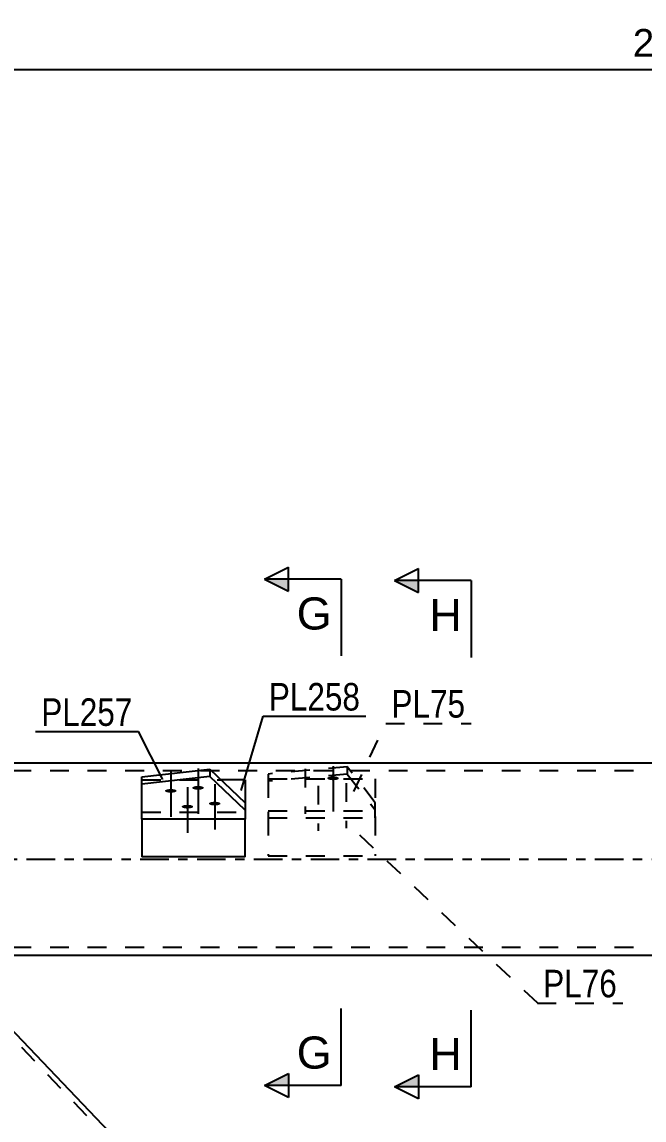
# Model space of a CAD drawing. Header units: millimetres. Extents: x 0 to 1189, y 0 to 841.
# Drawn here: x 137.7 to 202.4, y 469.1 to 583.4 of the extents above; entities that cross this region are included whole.
import ezdxf

# ---------------------------------------------------------------- set-up
doc = ezdxf.new("R2010")
doc.units = ezdxf.units.MM
doc.linetypes.add('DXK_LINE_DOT2', pattern=[3.9198, 1.9599, -1.9599])
doc.linetypes.add('DXK_LINE_DOT3', pattern=[5.9187, 2.979, -0.9799, 0.9799, -0.9799])
doc.styles.add('Arial', font='ARIAL.TTF', dxfattribs={"height": 0.2})
doc.styles.add('Arial Narrow', font='ARIALN.TTF', dxfattribs={"height": 0.2})

# ---------------------------------------------------------------- blocks, each defined once
blk = doc.blocks.new('Part-318890741-4224 - 4193')
at = {"color": 2, "linetype": 'Continuous'}
for p, q in [((334.62, 506.28), (118.55, 506.28)), ((334.62, 486.28), (118.55, 486.28))]:
    blk.add_line(p, q, dxfattribs=at)
at = {"color": 7, "linetype": 'DXK_LINE_DOT2'}
for p, q in [((334.62, 505.48), (108.55, 505.48)), ((334.62, 487.08), (108.55, 487.08))]:
    blk.add_line(p, q, dxfattribs=at)
at = {"color": 7, "linetype": 'DXK_LINE_DOT3'}
blk.add_line((108.55, 496.28), (334.62, 496.28), dxfattribs=at)
blk = doc.blocks.new('Part-318890741-4289 - 4193')
at = {"color": 7, "linetype": 'DXK_LINE_DOT2'}
for p, q in [((171.55, 505.9), (163.32, 505.15)), ((163.32, 505.15), (163.32, 500.58)), ((171.55, 505.15), (163.32, 504.4)), ((174.46, 502.16), (171.55, 505.9)), ((171.55, 505.9), (171.55, 505.15)), ((171.55, 505.15), (174.46, 501.41)), ((174.46, 500.58), (174.46, 502.16)), ((163.32, 501.33), (174.46, 501.33)), ((163.32, 500.58), (174.46, 500.58))]:
    blk.add_line(p, q, dxfattribs=at)
blk = doc.blocks.new('Bolt-318890741-4226 - 4193')
at = {"linetype": 'Continuous'}
blk.add_hatch(color=1, dxfattribs=at).paths.add_polyline_path([(170.06, 504.5), (169.94, 504.51), (169.82, 504.52), (169.71, 504.54), (169.62, 504.57), (169.54, 504.6), (169.49, 504.64), (169.47, 504.68), (169.47, 504.73), (169.49, 504.77), (169.54, 504.81), (169.62, 504.84), (169.71, 504.87), (169.82, 504.89), (169.94, 504.91), (170.06, 504.91), (170.19, 504.91), (170.31, 504.89), (170.42, 504.87), (170.51, 504.84), (170.58, 504.81), (170.63, 504.77), (170.66, 504.73), (170.66, 504.68), (170.63, 504.64), (170.58, 504.6), (170.51, 504.57), (170.42, 504.54), (170.31, 504.52), (170.19, 504.51)])
at = {"color": 1, "linetype": 'DXK_LINE_DOT2'}
for p, q in [((167.16, 505.7), (167.16, 501)), ((171.43, 504.2), (171.43, 499.5)), ((168.53, 503.93), (168.53, 499.23))]:
    blk.add_line(p, q, dxfattribs=at)
at = {"color": 1, "linetype": 'Continuous'}
blk.add_line((170.06, 505.96), (170.06, 501.26), dxfattribs=at)
blk = doc.blocks.new('Part-318890741-4241 - 4193')
at = {"color": 7, "linetype": 'DXK_LINE_DOT2'}
for p, q in [((129.2, 486.28), (117.94, 486.28)), ((117.95, 485.77), (117.94, 486.28)), ((117.95, 486.09), (117.95, 486.28)), ((209.5, 390.34), (117.95, 486.09)), ((117.95, 485.32), (117.95, 485.77)), ((214.85, 395.93), (128.46, 486.28)), ((118.55, 484.69), (117.95, 485.32)), ((209.5, 390.34), (209.53, 390.37))]:
    blk.add_line(p, q, dxfattribs=at)
at = {"color": 2, "linetype": 'Continuous'}
for p, q in [((215.22, 396.32), (129.2, 486.28)), ((209.13, 389.95), (118.55, 484.69)), ((215.22, 396.32), (209.13, 389.95))]:
    blk.add_line(p, q, dxfattribs=at)
blk = doc.blocks.new('Part-318890741-4294 - 4193')
at = {"color": 7, "linetype": 'DXK_LINE_DOT2'}
for p, q in [((150.16, 500.44), (150.16, 504.53)), ((150.16, 504.53), (158.41, 504.53)), ((160.91, 502.15), (160.91, 500.44))]:
    blk.add_line(p, q, dxfattribs=at)
at = {"color": 2, "linetype": 'Continuous'}
for p, q in [((160.91, 504.53), (158.41, 504.53)), ((160.91, 504.53), (160.91, 502.15)), ((150.16, 500.44), (150.16, 496.53)), ((160.91, 496.53), (160.91, 500.44)), ((160.91, 496.53), (150.16, 496.53))]:
    blk.add_line(p, q, dxfattribs=at)
blk = doc.blocks.new('Part-318890741-4299 - 4193')
at = {"color": 7, "linetype": 'DXK_LINE_DOT2'}
for p, q in [((163.32, 504.64), (163.32, 496.64)), ((163.32, 504.64), (174.46, 504.64)), ((174.46, 504.64), (174.46, 496.64)), ((163.32, 496.64), (174.46, 496.64))]:
    blk.add_line(p, q, dxfattribs=at)
blk = doc.blocks.new('Part-318890741-4383 - 4193')
at = {"color": 2, "linetype": 'Continuous'}
for p, q in [((150.16, 504.84), (157.24, 505.64)), ((157.24, 505.64), (160.91, 502.15)), ((157.24, 505.64), (157.24, 504.88)), ((157.24, 504.88), (150.16, 504.08)), ((150.16, 500.44), (150.16, 504.84)), ((160.91, 501.39), (157.24, 504.88)), ((160.91, 502.15), (160.91, 500.44)), ((160.91, 500.44), (150.16, 500.44))]:
    blk.add_line(p, q, dxfattribs=at)
at = {"color": 7, "linetype": 'DXK_LINE_DOT2'}
blk.add_line((150.16, 501.19), (160.91, 501.19), dxfattribs=at)
blk = doc.blocks.new('Bolt-318890741-4384 - 4193')
at = {"linetype": 'Continuous'}
for points in [[(153.17, 503.59), (153.3, 503.59), (153.41, 503.57), (153.52, 503.55), (153.62, 503.53), (153.69, 503.49), (153.74, 503.46), (153.77, 503.42), (153.77, 503.38), (153.74, 503.34), (153.69, 503.3), (153.62, 503.27), (153.52, 503.24), (153.41, 503.22), (153.3, 503.21), (153.17, 503.2), (153.05, 503.21), (152.93, 503.22), (152.82, 503.24), (152.72, 503.27), (152.65, 503.3), (152.6, 503.34), (152.57, 503.38), (152.57, 503.42), (152.6, 503.46), (152.65, 503.49), (152.72, 503.53), (152.82, 503.55), (152.93, 503.57), (153.05, 503.59)], [(156.01, 503.91), (156.13, 503.9), (156.25, 503.89), (156.36, 503.87), (156.45, 503.84), (156.53, 503.81), (156.58, 503.77), (156.61, 503.73), (156.61, 503.69), (156.58, 503.65), (156.53, 503.61), (156.45, 503.58), (156.36, 503.55), (156.25, 503.53), (156.13, 503.52), (156.01, 503.52), (155.88, 503.52), (155.76, 503.53), (155.66, 503.55), (155.56, 503.58), (155.49, 503.61), (155.44, 503.65), (155.41, 503.69), (155.41, 503.73), (155.44, 503.77), (155.49, 503.81), (155.56, 503.84), (155.66, 503.87), (155.76, 503.89), (155.88, 503.9)], [(154.9, 501.95), (155.02, 501.94), (155.14, 501.93), (155.25, 501.91), (155.34, 501.88), (155.42, 501.85), (155.47, 501.81), (155.49, 501.77), (155.49, 501.73), (155.47, 501.69), (155.42, 501.66), (155.34, 501.62), (155.25, 501.6), (155.14, 501.57), (155.02, 501.56), (154.9, 501.56), (154.77, 501.56), (154.65, 501.57), (154.54, 501.6), (154.45, 501.62), (154.38, 501.66), (154.33, 501.69), (154.3, 501.73), (154.3, 501.77), (154.33, 501.81), (154.38, 501.85), (154.45, 501.88), (154.54, 501.91), (154.65, 501.93), (154.77, 501.94)], [(157.74, 502.26), (157.86, 502.26), (157.98, 502.25), (158.09, 502.23), (158.18, 502.2), (158.26, 502.17), (158.31, 502.13), (158.33, 502.09), (158.33, 502.05), (158.31, 502.01), (158.26, 501.97), (158.18, 501.94), (158.09, 501.91), (157.98, 501.89), (157.86, 501.88), (157.74, 501.87), (157.61, 501.88), (157.49, 501.89), (157.38, 501.91), (157.29, 501.94), (157.22, 501.97), (157.17, 502.01), (157.14, 502.05), (157.14, 502.09), (157.17, 502.13), (157.22, 502.17), (157.29, 502.2), (157.38, 502.23), (157.49, 502.25), (157.61, 502.26)]]:
    blk.add_hatch(color=1, dxfattribs=at).paths.add_polyline_path(points)
at = {"color": 1, "linetype": 'Continuous'}
for p, q in [((153.17, 505.41), (153.17, 500.69)), ((156.01, 505.73), (156.01, 501)), ((157.74, 504.09), (157.74, 499.36)), ((154.9, 503.77), (154.9, 499.04))]:
    blk.add_line(p, q, dxfattribs=at)
blk = doc.blocks.new('StraightDimension-318890741-4471 - 4193')
at = {"color": 7, "linetype": 'Continuous'}
blk.add_line((110.22, 578.47), (301.24, 578.47), dxfattribs=at)
at = {"color": 0}
blk.add_wipeout([(210.78, 579.22), (210.78, 583.42), (200.68, 583.42), (200.68, 579.22)], dxfattribs=at)
at = {"color": 3, "style": 'Arial'}
blk.add_text('2865', height=2.865, dxfattribs=at).set_placement((201.28, 579.82))
blk = doc.blocks.new('Mark-318890741-4290 - 4193')
at = {"color": 30, "linetype": 'Continuous'}
for p, q in [((160.48, 503.44), (162.78, 511.16)), ((162.78, 511.16), (173.48, 511.16))]:
    blk.add_line(p, q, dxfattribs=at)
at = {"color": 0}
blk.add_wipeout([(172.88, 511.76), (172.88, 514.76), (163.38, 514.76), (163.38, 511.76)], dxfattribs=at)
blk.add_wipeout([(172.88, 511.76), (172.88, 514.76), (163.38, 514.76), (163.38, 511.76)], dxfattribs=at)
at = {"color": 3, "style": 'Arial Narrow'}
blk.add_text('PL258', height=2.863, dxfattribs=at).set_placement((163.38, 511.76))
blk = doc.blocks.new('Mark-318890741-4295 - 4193')
at = {"color": 30, "linetype": 'DXK_LINE_DOT2'}
for p, q in [((172.82, 498.82), (191.35, 481.31)), ((191.35, 481.31), (200.23, 481.31))]:
    blk.add_line(p, q, dxfattribs=at)
at = {"color": 0}
blk.add_wipeout([(199.63, 481.91), (199.63, 484.91), (191.95, 484.91), (191.95, 481.91)], dxfattribs=at)
blk.add_wipeout([(199.63, 481.91), (199.63, 484.91), (191.95, 484.91), (191.95, 481.91)], dxfattribs=at)
at = {"color": 3, "style": 'Arial Narrow'}
blk.add_text('PL76', height=2.863, dxfattribs=at).set_placement((191.95, 481.91))
blk = doc.blocks.new('Mark-318890741-4285 - 4193')
at = {"color": 30, "linetype": 'DXK_LINE_DOT2'}
for p, q in [((172.22, 503.34), (175.55, 510.42)), ((175.55, 510.42), (184.43, 510.42))]:
    blk.add_line(p, q, dxfattribs=at)
at = {"color": 0}
blk.add_wipeout([(183.83, 511.02), (183.83, 514.02), (176.15, 514.02), (176.15, 511.02)], dxfattribs=at)
blk.add_wipeout([(183.83, 511.02), (183.83, 514.02), (176.15, 514.02), (176.15, 511.02)], dxfattribs=at)
at = {"color": 3, "style": 'Arial Narrow'}
blk.add_text('PL75', height=2.863, dxfattribs=at).set_placement((176.15, 511.02))
blk = doc.blocks.new('Mark-318890741-4379 - 4193')
at = {"color": 30, "linetype": 'Continuous'}
for p in [(139.08, 509.56), (152.33, 504.58)]:
    blk.add_line(p, (149.79, 509.56), dxfattribs=at)
at = {"color": 0}
blk.add_wipeout([(149.19, 510.16), (149.19, 513.16), (139.68, 513.16), (139.68, 510.16)], dxfattribs=at)
blk.add_wipeout([(149.19, 510.16), (149.19, 513.16), (139.68, 513.16), (139.68, 510.16)], dxfattribs=at)
at = {"color": 3, "style": 'Arial Narrow'}
blk.add_text('PL257', height=2.863, dxfattribs=at).set_placement((139.68, 510.16))
blk = doc.blocks.new('SectionMark-318890741-28569 - 4193')
at = {"linetype": 'Continuous'}
for points in [[(165.41, 525.44), (165.41, 524.19), (162.91, 525.44)], [(165.41, 473.99), (165.41, 472.74), (162.91, 472.74)]]:
    blk.add_hatch(color=6, dxfattribs=at).paths.add_polyline_path(points)
at = {"color": 6, "linetype": 'Continuous'}
for p, q in [((162.91, 525.44), (165.41, 526.69)), ((165.41, 524.19), (165.41, 526.69)), ((170.91, 525.44), (162.91, 525.44)), ((162.91, 525.44), (165.41, 524.19)), ((170.91, 525.44), (170.91, 517.44)), ((170.91, 472.74), (170.91, 480.74)), ((162.91, 472.74), (165.41, 473.99)), ((165.41, 473.99), (165.41, 471.49)), ((170.91, 472.74), (162.91, 472.74)), ((165.41, 471.49), (162.91, 472.74))]:
    blk.add_line(p, q, dxfattribs=at)
at = {"color": 0, "linetype": 'Continuous'}
for points in [[(169.91, 520.19), (169.91, 523.69), (166.28, 523.69), (166.28, 520.19)], [(169.91, 474.49), (169.91, 477.99), (166.28, 477.99), (166.28, 474.49)]]:
    blk.add_wipeout(points, dxfattribs=at)
at = {"color": 3, "linetype": 'Continuous', "style": 'Arial'}
for p in [(166.28, 520.19), (166.28, 474.49)]:
    blk.add_text('G', height=3.34, dxfattribs=at).set_placement(p)
blk = doc.blocks.new('SectionMark-318890741-28836 - 4193')
at = {"linetype": 'Continuous'}
for points in [[(178.96, 525.28), (178.96, 524.03), (176.46, 525.28)], [(178.96, 473.83), (178.96, 472.58), (176.46, 472.58)]]:
    blk.add_hatch(color=6, dxfattribs=at).paths.add_polyline_path(points)
at = {"color": 6, "linetype": 'Continuous'}
for p, q in [((176.46, 525.28), (178.96, 526.53)), ((178.96, 524.03), (178.96, 526.53)), ((184.46, 525.28), (176.46, 525.28)), ((176.46, 525.28), (178.96, 524.03)), ((184.46, 525.28), (184.46, 517.28)), ((184.46, 472.58), (184.46, 480.58)), ((176.46, 472.58), (178.96, 473.83)), ((178.96, 473.83), (178.96, 471.33)), ((184.46, 472.58), (176.46, 472.58)), ((178.96, 471.33), (176.46, 472.58))]:
    blk.add_line(p, q, dxfattribs=at)
at = {"color": 0, "linetype": 'Continuous'}
for points in [[(183.46, 520.03), (183.46, 523.53), (180.09, 523.53), (180.09, 520.03)], [(183.46, 474.33), (183.46, 477.83), (180.09, 477.83), (180.09, 474.33)]]:
    blk.add_wipeout(points, dxfattribs=at)
at = {"color": 3, "linetype": 'Continuous', "style": 'Arial'}
for p in [(180.09, 520.03), (180.09, 474.33)]:
    blk.add_text('H', height=3.34, dxfattribs=at).set_placement(p)

msp = doc.modelspace()

# ---------------------------------------------------------------- block references
for name in ['Part-318890741-4224 - 4193', 'Part-318890741-4383 - 4193', 'Bolt-318890741-4384 - 4193', 'Part-318890741-4289 - 4193', 'Bolt-318890741-4226 - 4193', 'Part-318890741-4294 - 4193', 'Part-318890741-4299 - 4193', 'Part-318890741-4241 - 4193']:
    msp.add_blockref(name, (0, 0))

# ---------------------------------------------------------------- next in the draw order: block references
msp.add_blockref('StraightDimension-318890741-4471 - 4193', (0, 0))

# ---------------------------------------------------------------- next in the draw order: block references
for name in ['Mark-318890741-4290 - 4193', 'Mark-318890741-4379 - 4193', 'Mark-318890741-4295 - 4193']:
    msp.add_blockref(name, (0, 0))

# ---------------------------------------------------------------- next in the draw order: block references
for name in ['SectionMark-318890741-28569 - 4193', 'Mark-318890741-4285 - 4193']:
    msp.add_blockref(name, (0, 0))

# ---------------------------------------------------------------- next in the draw order: block references
msp.add_blockref('SectionMark-318890741-28836 - 4193', (0, 0))

doc.saveas('drawing.dxf')
